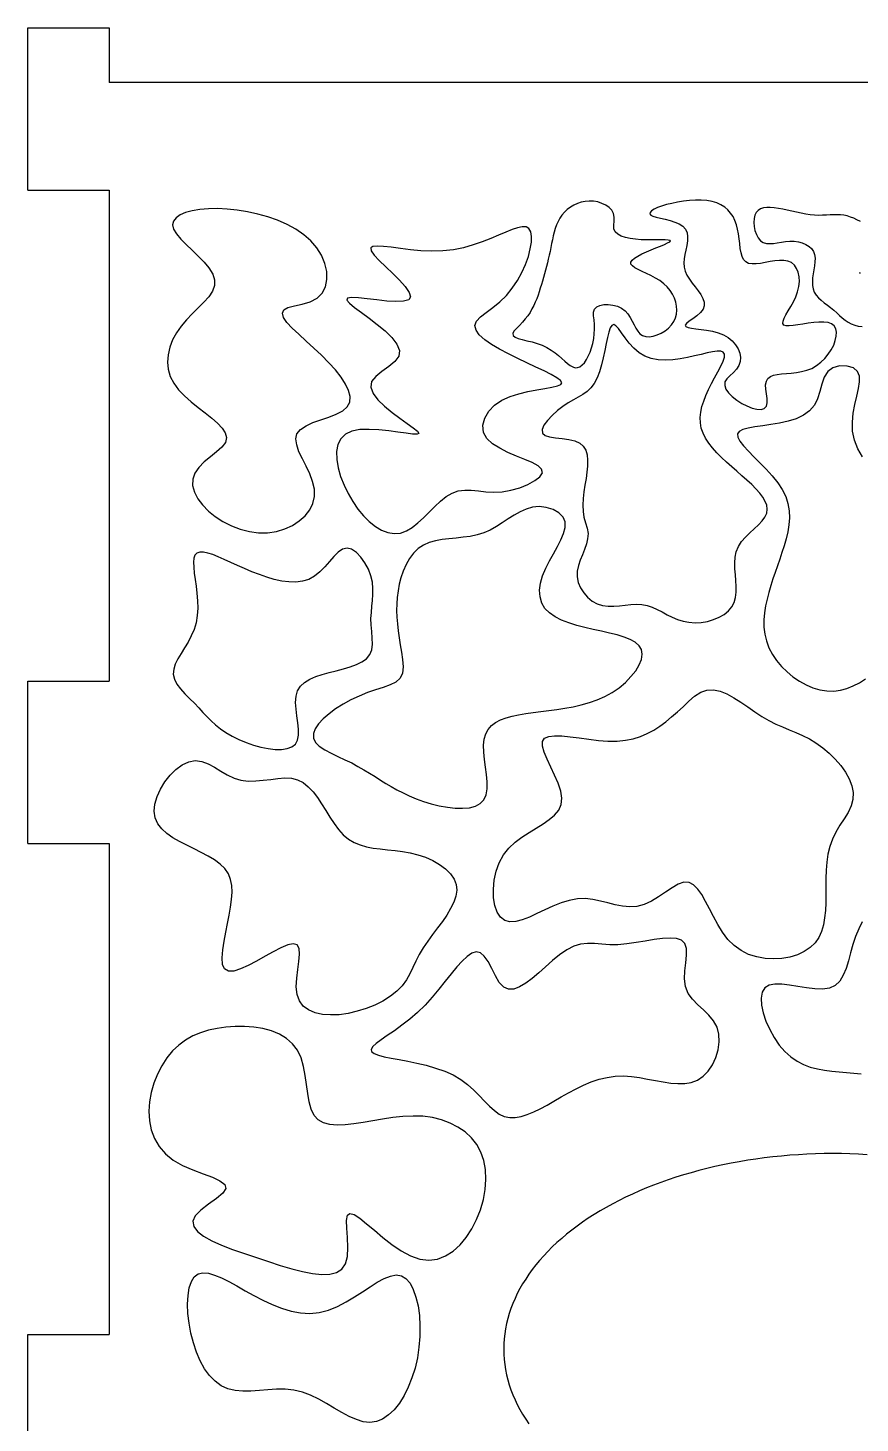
# Model space of a CAD drawing. Extents: x -60 to 60, y -100 to 98.
# Drawn here: x -59.5 to 2, y -5.5 to 97.7 of the extents above; entities that cross this region are included whole.
import ezdxf

# ---------------------------------------------------------------- set-up
doc = ezdxf.new("R2010")
doc.units = 0
doc.layers.get('0').update_dxf_attribs({"linetype": 'CONTINUOUS'})

msp = doc.modelspace()

# ---------------------------------------------------------------- linework, layer by layer
at = {"color": 7, "linetype": 'CONTINUOUS'}
for p, q in [((-59.5, 97.67), (-53.5, 97.67)), ((-59.5, 85.67), (-59.5, 97.67)), ((53.5, 93.63), (-53.5, 93.63)), ((-59.5, 85.67), (-53.5, 85.67)), ((-53.5, 85.67), (-53.5, 49.37)), ((-59.5, 49.37), (-53.5, 49.37)), ((-59.5, 37.37), (-59.5, 49.37)), ((-59.5, 37.37), (-53.5, 37.37)), ((-53.5, 37.37), (-53.5, 1.08)), ((-59.5, 1.08), (-53.5, 1.08)), ((-59.5, -10.92), (-59.5, 1.08))]:
    msp.add_line(p, q, dxfattribs=at)
for points in [[(-20.02, 83.83), (-20.18, 83.6), (-20.31, 83.36), (-20.42, 83.1), (-20.52, 82.84), (-20.6, 82.57), (-20.67, 82.29), (-20.73, 82), (-20.79, 81.72), (-20.84, 81.43), (-20.9, 81.14), (-20.96, 80.86), (-21.03, 80.58), (-21.09, 80.3), (-21.16, 80.03), (-21.24, 79.76), (-21.31, 79.49), (-21.39, 79.22), (-21.46, 78.95), (-21.54, 78.69), (-21.62, 78.42), (-21.7, 78.16), (-21.79, 77.9), (-21.88, 77.64), (-21.99, 77.39), (-22.11, 77.14), (-22.24, 76.89), (-22.38, 76.64), (-22.54, 76.39), (-22.73, 76.15), (-22.93, 75.91), (-23.15, 75.68), (-23.38, 75.45), (-23.57, 75.24), (-23.66, 75.07), (-23.62, 74.92), (-23.48, 74.81), (-23.25, 74.71), (-22.95, 74.63), (-22.61, 74.54), (-22.23, 74.45), (-21.85, 74.34), (-21.48, 74.21), (-21.13, 74.04), (-20.82, 73.85), (-20.53, 73.65), (-20.27, 73.44), (-20.03, 73.23), (-19.81, 73.03), (-19.6, 72.86), (-19.41, 72.71), (-19.22, 72.61), (-19.04, 72.55), (-18.87, 72.56), (-18.69, 72.62), (-18.53, 72.75), (-18.36, 72.92), (-18.21, 73.15), (-18.07, 73.41), (-17.94, 73.7), (-17.83, 74.02), (-17.74, 74.35), (-17.67, 74.7), (-17.63, 75.05), (-17.61, 75.4), (-17.62, 75.75), (-17.65, 76.08), (-17.68, 76.38), (-17.68, 76.65), (-17.61, 76.87), (-17.45, 77.04), (-17.21, 77.15), (-16.92, 77.22), (-16.6, 77.22), (-16.26, 77.18), (-15.92, 77.09), (-15.61, 76.95), (-15.35, 76.76), (-15.14, 76.53), (-14.97, 76.27), (-14.82, 76), (-14.69, 75.73), (-14.56, 75.48), (-14.42, 75.25), (-14.26, 75.06), (-14.06, 74.92), (-13.82, 74.85), (-13.56, 74.84), (-13.27, 74.88), (-12.97, 74.97), (-12.68, 75.11), (-12.4, 75.28), (-12.14, 75.48), (-11.92, 75.71), (-11.75, 75.96), (-11.63, 76.23), (-11.56, 76.51), (-11.53, 76.8), (-11.54, 77.1), (-11.6, 77.4), (-11.7, 77.69), (-11.84, 77.98), (-12.02, 78.26), (-12.24, 78.52), (-12.5, 78.76), (-12.79, 78.99), (-13.11, 79.18), (-13.44, 79.36), (-13.78, 79.52), (-14.1, 79.67), (-14.39, 79.81), (-14.63, 79.94), (-14.81, 80.07), (-14.92, 80.2), (-14.93, 80.34), (-14.84, 80.49), (-14.66, 80.64), (-14.41, 80.8), (-14.11, 80.96), (-13.77, 81.11), (-13.42, 81.26), (-13.07, 81.41), (-12.73, 81.54), (-12.44, 81.66), (-12.21, 81.77), (-12.05, 81.85), (-11.99, 81.92), (-12.03, 81.96), (-12.17, 81.98), (-12.39, 81.99), (-12.67, 81.99), (-13, 81.99), (-13.37, 81.99), (-13.77, 82), (-14.17, 82.01), (-14.58, 82.04), (-14.97, 82.09), (-15.32, 82.17), (-15.64, 82.28), (-15.89, 82.42), (-16.08, 82.6), (-16.18, 82.82), (-16.19, 83.09), (-16.17, 83.38), (-16.16, 83.68), (-16.2, 83.95), (-16.33, 84.19), (-16.53, 84.4), (-16.77, 84.57), (-17.06, 84.7), (-17.37, 84.8), (-17.69, 84.85), (-18, 84.86), (-18.3, 84.84), (-18.6, 84.78), (-18.88, 84.68), (-19.15, 84.56), (-19.4, 84.41), (-19.63, 84.24), (-19.84, 84.05)], [(-13.46, 83.83), (-13.3, 83.75), (-13.05, 83.68), (-12.74, 83.6), (-12.39, 83.53), (-12.03, 83.43), (-11.68, 83.32), (-11.35, 83.18), (-11.08, 83.01), (-10.88, 82.79), (-10.76, 82.53), (-10.73, 82.24), (-10.75, 81.92), (-10.8, 81.58), (-10.87, 81.25), (-10.93, 80.92), (-10.98, 80.6), (-11, 80.29), (-10.98, 79.99), (-10.91, 79.69), (-10.78, 79.39), (-10.6, 79.1), (-10.39, 78.81), (-10.16, 78.52), (-9.95, 78.23), (-9.75, 77.95), (-9.6, 77.67), (-9.51, 77.4), (-9.5, 77.13), (-9.59, 76.88), (-9.78, 76.63), (-10.05, 76.39), (-10.34, 76.17), (-10.61, 75.98), (-10.81, 75.81), (-10.9, 75.69), (-10.86, 75.59), (-10.7, 75.53), (-10.45, 75.48), (-10.12, 75.43), (-9.74, 75.38), (-9.33, 75.32), (-8.9, 75.24), (-8.48, 75.13), (-8.08, 74.98), (-7.73, 74.78), (-7.43, 74.53), (-7.18, 74.25), (-7, 73.95), (-6.88, 73.63), (-6.83, 73.31), (-6.85, 73), (-6.94, 72.7), (-7.12, 72.43), (-7.35, 72.19), (-7.6, 71.96), (-7.82, 71.73), (-7.97, 71.5), (-7.99, 71.24), (-7.9, 70.97), (-7.71, 70.69), (-7.43, 70.41), (-7.1, 70.15), (-6.73, 69.91), (-6.35, 69.72), (-5.97, 69.57), (-5.61, 69.48), (-5.3, 69.47), (-5.06, 69.53), (-4.91, 69.7), (-4.85, 69.95), (-4.86, 70.27), (-4.9, 70.62), (-4.94, 70.97), (-4.96, 71.29), (-4.91, 71.55), (-4.79, 71.75), (-4.61, 71.89), (-4.38, 71.99), (-4.1, 72.05), (-3.78, 72.09), (-3.43, 72.12), (-3.07, 72.15), (-2.69, 72.2), (-2.3, 72.26), (-1.92, 72.36), (-1.55, 72.5), (-1.2, 72.7), (-0.88, 72.95), (-0.59, 73.23), (-0.33, 73.55), (-0.11, 73.88), (0.07, 74.22), (0.19, 74.56), (0.26, 74.88), (0.28, 75.18), (0.22, 75.43), (0.1, 75.64), (-0.09, 75.79), (-0.35, 75.88), (-0.67, 75.92), (-1.03, 75.91), (-1.41, 75.88), (-1.81, 75.83), (-2.2, 75.76), (-2.58, 75.71), (-2.92, 75.66), (-3.22, 75.64), (-3.45, 75.65), (-3.61, 75.7), (-3.68, 75.81), (-3.67, 75.98), (-3.59, 76.2), (-3.46, 76.45), (-3.29, 76.75), (-3.1, 77.07), (-2.91, 77.42), (-2.74, 77.78), (-2.6, 78.16), (-2.51, 78.54), (-2.47, 78.91), (-2.48, 79.27), (-2.55, 79.6), (-2.67, 79.89), (-2.84, 80.14), (-3.05, 80.32), (-3.31, 80.43), (-3.61, 80.48), (-3.93, 80.48), (-4.28, 80.45), (-4.63, 80.39), (-4.99, 80.32), (-5.33, 80.26), (-5.66, 80.23), (-5.96, 80.22), (-6.22, 80.26), (-6.43, 80.37), (-6.59, 80.54), (-6.7, 80.77), (-6.78, 81.05), (-6.84, 81.37), (-6.88, 81.72), (-6.92, 82.07), (-6.97, 82.44), (-7.03, 82.79), (-7.11, 83.12), (-7.23, 83.43), (-7.37, 83.72), (-7.55, 83.98), (-7.75, 84.22), (-7.99, 84.42), (-8.27, 84.59), (-8.58, 84.73), (-8.92, 84.83), (-9.31, 84.9), (-9.72, 84.93), (-10.15, 84.93), (-10.6, 84.91), (-11.04, 84.86), (-11.48, 84.79), (-11.9, 84.7), (-12.29, 84.61), (-12.65, 84.5), (-12.96, 84.38), (-13.21, 84.26), (-13.4, 84.15), (-13.51, 84.03), (-13.53, 83.93)], [(-48.73, 82.79), (-48.52, 82.44), (-48.2, 82.06), (-47.81, 81.66), (-47.36, 81.24), (-46.91, 80.8), (-46.48, 80.36), (-46.12, 79.92), (-45.84, 79.47), (-45.7, 79.04), (-45.71, 78.62), (-45.86, 78.21), (-46.13, 77.8), (-46.49, 77.39), (-46.91, 76.97), (-47.35, 76.54), (-47.78, 76.09), (-48.18, 75.62), (-48.52, 75.12), (-48.8, 74.6), (-49.01, 74.06), (-49.13, 73.51), (-49.17, 72.97), (-49.12, 72.43), (-48.98, 71.9), (-48.72, 71.4), (-48.37, 70.92), (-47.93, 70.46), (-47.44, 70.02), (-46.92, 69.61), (-46.4, 69.21), (-45.91, 68.82), (-45.48, 68.45), (-45.14, 68.08), (-44.91, 67.73), (-44.82, 67.38), (-44.9, 67.03), (-45.16, 66.68), (-45.55, 66.33), (-46, 65.97), (-46.46, 65.59), (-46.87, 65.18), (-47.17, 64.76), (-47.31, 64.3), (-47.32, 63.83), (-47.19, 63.34), (-46.94, 62.86), (-46.6, 62.4), (-46.16, 61.95), (-45.65, 61.54), (-45.08, 61.17), (-44.46, 60.86), (-43.8, 60.61), (-43.13, 60.43), (-42.45, 60.35), (-41.78, 60.35), (-41.13, 60.45), (-40.51, 60.63), (-39.94, 60.89), (-39.44, 61.22), (-39.01, 61.6), (-38.67, 62.04), (-38.43, 62.52), (-38.31, 63.03), (-38.32, 63.57), (-38.46, 64.14), (-38.67, 64.7), (-38.94, 65.27), (-39.21, 65.82), (-39.46, 66.34), (-39.63, 66.84), (-39.7, 67.28), (-39.61, 67.67), (-39.35, 67.99), (-38.94, 68.26), (-38.43, 68.49), (-37.85, 68.7), (-37.26, 68.9), (-36.71, 69.12), (-36.23, 69.36), (-35.89, 69.65), (-35.71, 70.01), (-35.68, 70.41), (-35.79, 70.86), (-36.02, 71.34), (-36.35, 71.85), (-36.77, 72.38), (-37.26, 72.92), (-37.8, 73.47), (-38.37, 74), (-38.94, 74.52), (-39.48, 75.02), (-39.96, 75.48), (-40.35, 75.9), (-40.6, 76.27), (-40.69, 76.58), (-40.59, 76.82), (-40.28, 76.99), (-39.79, 77.12), (-39.22, 77.25), (-38.63, 77.42), (-38.12, 77.68), (-37.74, 78.05), (-37.51, 78.52), (-37.4, 79.07), (-37.41, 79.65), (-37.55, 80.26), (-37.79, 80.86), (-38.14, 81.42), (-38.58, 81.92), (-39.1, 82.38), (-39.69, 82.78), (-40.34, 83.14), (-41.04, 83.45), (-41.77, 83.7), (-42.51, 83.91), (-43.27, 84.08), (-44.03, 84.2), (-44.77, 84.28), (-45.49, 84.31), (-46.16, 84.3), (-46.79, 84.25), (-47.35, 84.15), (-47.84, 84.02), (-48.24, 83.85), (-48.54, 83.64), (-48.73, 83.39), (-48.8, 83.11)], [(-34.13, 81.19), (-33.91, 80.87), (-33.53, 80.47), (-33.05, 80), (-32.53, 79.51), (-32.03, 79.01), (-31.61, 78.54), (-31.31, 78.12), (-31.21, 77.79), (-31.35, 77.57), (-31.73, 77.46), (-32.29, 77.44), (-32.97, 77.48), (-33.7, 77.56), (-34.42, 77.64), (-35.06, 77.71), (-35.57, 77.73), (-35.87, 77.68), (-35.92, 77.54), (-35.73, 77.31), (-35.36, 77), (-34.85, 76.63), (-34.27, 76.2), (-33.67, 75.75), (-33.09, 75.27), (-32.59, 74.78), (-32.22, 74.3), (-32.03, 73.83), (-32.08, 73.4), (-32.38, 73.01), (-32.83, 72.64), (-33.33, 72.28), (-33.78, 71.91), (-34.09, 71.52), (-34.15, 71.1), (-33.98, 70.64), (-33.63, 70.17), (-33.14, 69.7), (-32.58, 69.24), (-32, 68.81), (-31.46, 68.43), (-31.01, 68.11), (-30.71, 67.86), (-30.6, 67.69), (-30.73, 67.63), (-31.06, 67.64), (-31.54, 67.7), (-32.15, 67.79), (-32.83, 67.88), (-33.55, 67.96), (-34.27, 67.99), (-34.95, 67.97), (-35.55, 67.86), (-36.03, 67.64), (-36.37, 67.3), (-36.58, 66.86), (-36.68, 66.35), (-36.66, 65.77), (-36.56, 65.15), (-36.38, 64.51), (-36.13, 63.87), (-35.83, 63.24), (-35.48, 62.65), (-35.1, 62.1), (-34.69, 61.61), (-34.26, 61.18), (-33.81, 60.82), (-33.35, 60.54), (-32.88, 60.36), (-32.42, 60.29), (-31.96, 60.32), (-31.52, 60.48), (-31.09, 60.74), (-30.67, 61.07), (-30.25, 61.46), (-29.84, 61.88), (-29.42, 62.29), (-29, 62.68), (-28.57, 63.02), (-28.13, 63.28), (-27.68, 63.44), (-27.21, 63.5), (-26.72, 63.49), (-26.2, 63.44), (-25.65, 63.38), (-25.07, 63.35), (-24.45, 63.38), (-23.79, 63.49), (-23.14, 63.67), (-22.53, 63.92), (-22.02, 64.2), (-21.65, 64.49), (-21.47, 64.78), (-21.53, 65.05), (-21.79, 65.3), (-22.22, 65.53), (-22.77, 65.77), (-23.38, 66.02), (-24.01, 66.29), (-24.62, 66.59), (-25.15, 66.93), (-25.57, 67.32), (-25.81, 67.77), (-25.86, 68.29), (-25.72, 68.82), (-25.43, 69.33), (-25, 69.78), (-24.46, 70.14), (-23.85, 70.42), (-23.2, 70.63), (-22.53, 70.79), (-21.88, 70.92), (-21.28, 71.02), (-20.77, 71.11), (-20.36, 71.2), (-20.1, 71.3), (-20.02, 71.44), (-20.13, 71.61), (-20.4, 71.81), (-20.81, 72.05), (-21.34, 72.31), (-21.95, 72.6), (-22.61, 72.91), (-23.29, 73.24), (-23.98, 73.57), (-24.63, 73.92), (-25.23, 74.27), (-25.73, 74.62), (-26.13, 74.97), (-26.37, 75.32), (-26.45, 75.66), (-26.33, 75.98), (-26.04, 76.3), (-25.62, 76.64), (-25.13, 77), (-24.62, 77.41), (-24.13, 77.89), (-23.69, 78.42), (-23.31, 78.99), (-22.98, 79.59), (-22.71, 80.19), (-22.5, 80.77), (-22.36, 81.33), (-22.28, 81.83), (-22.27, 82.26), (-22.33, 82.6), (-22.46, 82.84), (-22.67, 82.96), (-22.95, 82.97), (-23.3, 82.9), (-23.71, 82.77), (-24.18, 82.58), (-24.71, 82.35), (-25.28, 82.11), (-25.91, 81.86), (-26.58, 81.63), (-27.29, 81.42), (-28.04, 81.27), (-28.82, 81.18), (-29.63, 81.16), (-30.44, 81.2), (-31.22, 81.27), (-31.96, 81.36), (-32.64, 81.45), (-33.22, 81.52), (-33.68, 81.54), (-34, 81.51), (-34.16, 81.4)], [(-21.46, 67.72), (-21.27, 67.54), (-20.93, 67.43), (-20.49, 67.36), (-20, 67.31), (-19.51, 67.24), (-19.06, 67.14), (-18.7, 66.97), (-18.44, 66.74), (-18.26, 66.45), (-18.16, 66.1), (-18.12, 65.71), (-18.13, 65.28), (-18.17, 64.83), (-18.24, 64.35), (-18.32, 63.86), (-18.39, 63.37), (-18.45, 62.87), (-18.47, 62.39), (-18.46, 61.93), (-18.39, 61.49), (-18.27, 61.08), (-18.16, 60.69), (-18.09, 60.3), (-18.12, 59.91), (-18.21, 59.52), (-18.35, 59.12), (-18.51, 58.72), (-18.67, 58.32), (-18.8, 57.92), (-18.89, 57.51), (-18.89, 57.1), (-18.81, 56.68), (-18.65, 56.28), (-18.41, 55.91), (-18.12, 55.58), (-17.78, 55.3), (-17.41, 55.09), (-17.01, 54.97), (-16.61, 54.91), (-16.19, 54.91), (-15.77, 54.95), (-15.35, 55), (-14.93, 55.05), (-14.51, 55.07), (-14.11, 55.05), (-13.73, 54.97), (-13.35, 54.84), (-12.99, 54.68), (-12.62, 54.49), (-12.25, 54.29), (-11.87, 54.11), (-11.48, 53.94), (-11.07, 53.81), (-10.63, 53.73), (-10.18, 53.7), (-9.72, 53.72), (-9.26, 53.8), (-8.82, 53.93), (-8.4, 54.1), (-8.03, 54.31), (-7.71, 54.57), (-7.46, 54.87), (-7.28, 55.2), (-7.18, 55.57), (-7.14, 55.96), (-7.14, 56.38), (-7.17, 56.81), (-7.2, 57.24), (-7.24, 57.68), (-7.25, 58.12), (-7.22, 58.54), (-7.13, 58.95), (-6.97, 59.33), (-6.74, 59.69), (-6.45, 60.02), (-6.13, 60.34), (-5.8, 60.64), (-5.49, 60.93), (-5.22, 61.22), (-5.01, 61.5), (-4.88, 61.79), (-4.84, 62.08), (-4.88, 62.38), (-4.99, 62.67), (-5.17, 62.98), (-5.4, 63.28), (-5.68, 63.6), (-5.99, 63.91), (-6.34, 64.23), (-6.71, 64.56), (-7.09, 64.89), (-7.47, 65.22), (-7.85, 65.56), (-8.22, 65.91), (-8.57, 66.26), (-8.89, 66.62), (-9.17, 66.98), (-9.41, 67.34), (-9.59, 67.72), (-9.72, 68.09), (-9.78, 68.48), (-9.79, 68.87), (-9.75, 69.27), (-9.67, 69.67), (-9.54, 70.08), (-9.38, 70.5), (-9.19, 70.93), (-8.97, 71.37), (-8.74, 71.81), (-8.5, 72.25), (-8.28, 72.66), (-8.11, 73.03), (-8.01, 73.33), (-8, 73.56), (-8.09, 73.7), (-8.28, 73.76), (-8.54, 73.77), (-8.88, 73.72), (-9.28, 73.64), (-9.73, 73.53), (-10.22, 73.42), (-10.74, 73.3), (-11.28, 73.21), (-11.83, 73.14), (-12.38, 73.11), (-12.91, 73.13), (-13.42, 73.22), (-13.89, 73.39), (-14.32, 73.65), (-14.71, 73.99), (-15.05, 74.37), (-15.35, 74.76), (-15.61, 75.13), (-15.83, 75.44), (-16.03, 75.65), (-16.19, 75.74), (-16.33, 75.68), (-16.45, 75.49), (-16.56, 75.18), (-16.66, 74.79), (-16.76, 74.33), (-16.86, 73.82), (-16.97, 73.29), (-17.1, 72.76), (-17.25, 72.25), (-17.42, 71.79), (-17.63, 71.38), (-17.88, 71.05), (-18.16, 70.79), (-18.47, 70.57), (-18.81, 70.37), (-19.17, 70.17), (-19.55, 69.95), (-19.95, 69.69), (-20.36, 69.38), (-20.75, 69.02), (-21.1, 68.65), (-21.35, 68.29), (-21.48, 67.97)], [(-25.79, 60.34), (-26.29, 60.19), (-26.8, 60.08), (-27.32, 60.01), (-27.85, 59.96), (-28.37, 59.91), (-28.88, 59.85), (-29.37, 59.76), (-29.83, 59.63), (-30.26, 59.44), (-30.65, 59.18), (-30.99, 58.84), (-31.29, 58.44), (-31.54, 57.99), (-31.75, 57.51), (-31.92, 57.02), (-32.05, 56.54), (-32.14, 56.06), (-32.2, 55.57), (-32.23, 55.09), (-32.24, 54.6), (-32.22, 54.11), (-32.18, 53.62), (-32.12, 53.11), (-32.05, 52.59), (-31.97, 52.06), (-31.89, 51.52), (-31.81, 50.97), (-31.77, 50.44), (-31.81, 49.97), (-31.99, 49.59), (-32.3, 49.31), (-32.72, 49.1), (-33.23, 48.92), (-33.8, 48.74), (-34.4, 48.53), (-35.01, 48.28), (-35.62, 48), (-36.2, 47.68), (-36.75, 47.33), (-37.24, 46.97), (-37.67, 46.6), (-38.01, 46.23), (-38.26, 45.86), (-38.39, 45.5), (-38.39, 45.16), (-38.25, 44.85), (-37.96, 44.56), (-37.56, 44.3), (-37.09, 44.05), (-36.58, 43.81), (-36.06, 43.57), (-35.56, 43.33), (-35.1, 43.08), (-34.66, 42.83), (-34.24, 42.58), (-33.84, 42.32), (-33.44, 42.07), (-33.04, 41.82), (-32.64, 41.58), (-32.22, 41.34), (-31.77, 41.11), (-31.31, 40.89), (-30.8, 40.68), (-30.26, 40.49), (-29.68, 40.32), (-29.09, 40.17), (-28.49, 40.06), (-27.91, 39.99), (-27.36, 39.98), (-26.86, 40.02), (-26.42, 40.14), (-26.06, 40.33), (-25.79, 40.61), (-25.63, 40.98), (-25.56, 41.43), (-25.56, 41.93), (-25.6, 42.47), (-25.67, 43.03), (-25.75, 43.59), (-25.8, 44.13), (-25.82, 44.64), (-25.77, 45.09), (-25.65, 45.48), (-25.47, 45.81), (-25.22, 46.09), (-24.92, 46.32), (-24.56, 46.51), (-24.15, 46.67), (-23.7, 46.8), (-23.22, 46.9), (-22.7, 46.99), (-22.15, 47.06), (-21.58, 47.14), (-21, 47.21), (-20.4, 47.29), (-19.8, 47.38), (-19.19, 47.49), (-18.59, 47.63), (-17.99, 47.8), (-17.41, 48), (-16.85, 48.25), (-16.31, 48.54), (-15.8, 48.89), (-15.33, 49.28), (-14.92, 49.71), (-14.57, 50.14), (-14.31, 50.58), (-14.14, 50.99), (-14.08, 51.38), (-14.14, 51.72), (-14.32, 52), (-14.6, 52.25), (-14.98, 52.45), (-15.43, 52.63), (-15.95, 52.79), (-16.51, 52.93), (-17.1, 53.07), (-17.71, 53.2), (-18.33, 53.34), (-18.93, 53.5), (-19.51, 53.68), (-20.05, 53.89), (-20.53, 54.13), (-20.95, 54.42), (-21.28, 54.75), (-21.51, 55.15), (-21.64, 55.6), (-21.67, 56.1), (-21.6, 56.63), (-21.45, 57.17), (-21.22, 57.72), (-20.95, 58.27), (-20.65, 58.8), (-20.36, 59.32), (-20.1, 59.83), (-19.9, 60.3), (-19.79, 60.74), (-19.79, 61.15), (-19.93, 61.5), (-20.24, 61.81), (-20.68, 62.06), (-21.19, 62.22), (-21.71, 62.28), (-22.2, 62.23), (-22.67, 62.1), (-23.12, 61.9), (-23.56, 61.65), (-23.99, 61.38), (-24.43, 61.09), (-24.87, 60.81), (-25.32, 60.55)], [(-38.31, 57.13), (-38.74, 56.9), (-39.2, 56.76), (-39.69, 56.7), (-40.21, 56.71), (-40.74, 56.78), (-41.29, 56.89), (-41.84, 57.06), (-42.39, 57.25), (-42.94, 57.47), (-43.48, 57.7), (-44, 57.93), (-44.51, 58.16), (-44.98, 58.38), (-45.43, 58.57), (-45.84, 58.73), (-46.21, 58.84), (-46.53, 58.91), (-46.79, 58.91), (-47, 58.85), (-47.15, 58.7), (-47.23, 58.47), (-47.26, 58.17), (-47.24, 57.8), (-47.2, 57.37), (-47.14, 56.9), (-47.07, 56.4), (-47.01, 55.87), (-46.97, 55.32), (-46.95, 54.77), (-46.98, 54.23), (-47.06, 53.7), (-47.21, 53.19), (-47.42, 52.72), (-47.66, 52.27), (-47.93, 51.84), (-48.18, 51.42), (-48.42, 51.03), (-48.61, 50.64), (-48.72, 50.27), (-48.75, 49.9), (-48.67, 49.53), (-48.48, 49.16), (-48.21, 48.8), (-47.89, 48.44), (-47.54, 48.08), (-47.19, 47.74), (-46.87, 47.4), (-46.56, 47.07), (-46.26, 46.75), (-45.96, 46.44), (-45.63, 46.14), (-45.27, 45.85), (-44.87, 45.58), (-44.41, 45.31), (-43.91, 45.06), (-43.37, 44.84), (-42.83, 44.65), (-42.28, 44.5), (-41.74, 44.39), (-41.23, 44.33), (-40.75, 44.33), (-40.34, 44.39), (-39.99, 44.53), (-39.72, 44.73), (-39.56, 45.02), (-39.49, 45.39), (-39.49, 45.83), (-39.54, 46.3), (-39.61, 46.81), (-39.68, 47.31), (-39.71, 47.81), (-39.68, 48.26), (-39.57, 48.67), (-39.36, 49.01), (-39.05, 49.29), (-38.67, 49.52), (-38.22, 49.71), (-37.74, 49.87), (-37.22, 50.02), (-36.7, 50.15), (-36.18, 50.29), (-35.68, 50.43), (-35.22, 50.6), (-34.81, 50.8), (-34.48, 51.04), (-34.23, 51.34), (-34.08, 51.69), (-34.02, 52.11), (-34.04, 52.56), (-34.08, 53.04), (-34.12, 53.53), (-34.14, 54), (-34.11, 54.46), (-34.07, 54.91), (-34.02, 55.35), (-33.99, 55.79), (-33.99, 56.23), (-34.03, 56.69), (-34.14, 57.16), (-34.33, 57.65), (-34.59, 58.13), (-34.89, 58.55), (-35.22, 58.9), (-35.57, 59.13), (-35.91, 59.22), (-36.24, 59.14), (-36.56, 58.92), (-36.88, 58.6), (-37.21, 58.23), (-37.55, 57.83), (-37.91, 57.45)], [(-24.35, 36.53), (-23.95, 37.03), (-23.49, 37.47), (-22.98, 37.85), (-22.45, 38.2), (-21.92, 38.52), (-21.42, 38.83), (-20.96, 39.14), (-20.57, 39.47), (-20.26, 39.83), (-20.08, 40.25), (-20.02, 40.72), (-20.11, 41.25), (-20.3, 41.83), (-20.56, 42.43), (-20.84, 43.03), (-21.11, 43.6), (-21.34, 44.12), (-21.47, 44.57), (-21.47, 44.92), (-21.31, 45.16), (-21, 45.29), (-20.57, 45.34), (-20.03, 45.33), (-19.42, 45.27), (-18.74, 45.18), (-18.04, 45.08), (-17.32, 45), (-16.62, 44.95), (-15.95, 44.95), (-15.33, 45.01), (-14.75, 45.12), (-14.21, 45.29), (-13.71, 45.51), (-13.23, 45.76), (-12.78, 46.05), (-12.34, 46.38), (-11.91, 46.73), (-11.49, 47.1), (-11.07, 47.49), (-10.64, 47.89), (-10.21, 48.26), (-9.76, 48.56), (-9.3, 48.72), (-8.82, 48.73), (-8.32, 48.63), (-7.82, 48.43), (-7.31, 48.15), (-6.79, 47.82), (-6.27, 47.47), (-5.75, 47.11), (-5.24, 46.76), (-4.73, 46.46), (-4.22, 46.21), (-3.72, 45.99), (-3.22, 45.78), (-2.73, 45.58), (-2.23, 45.36), (-1.73, 45.11), (-1.24, 44.81), (-0.74, 44.45), (-0.26, 44.06), (0.18, 43.62), (0.59, 43.15), (0.94, 42.66), (1.22, 42.16), (1.41, 41.65), (1.5, 41.14), (1.49, 40.64), (1.36, 40.15), (1.13, 39.68), (0.84, 39.2), (0.53, 38.72), (0.23, 38.22), (-0.03, 37.7), (-0.22, 37.15), (-0.36, 36.58), (-0.44, 36), (-0.49, 35.4), (-0.51, 34.79), (-0.51, 34.19), (-0.51, 33.59), (-0.52, 33), (-0.54, 32.43), (-0.6, 31.88), (-0.69, 31.36), (-0.83, 30.88), (-1.03, 30.43), (-1.31, 30.03), (-1.67, 29.68), (-2.11, 29.39), (-2.61, 29.15), (-3.17, 28.98), (-3.76, 28.87), (-4.38, 28.84), (-5, 28.87), (-5.62, 28.99), (-6.22, 29.18), (-6.78, 29.46), (-7.3, 29.83), (-7.75, 30.29), (-8.15, 30.81), (-8.5, 31.38), (-8.82, 31.97), (-9.12, 32.55), (-9.41, 33.1), (-9.69, 33.6), (-9.98, 34.01), (-10.29, 34.32), (-10.62, 34.49), (-11, 34.51), (-11.43, 34.36), (-11.88, 34.11), (-12.37, 33.79), (-12.89, 33.44), (-13.41, 33.12), (-13.94, 32.87), (-14.48, 32.73), (-15.01, 32.69), (-15.54, 32.74), (-16.08, 32.85), (-16.62, 32.98), (-17.17, 33.12), (-17.73, 33.23), (-18.3, 33.3), (-18.88, 33.28), (-19.48, 33.17), (-20.09, 32.98), (-20.69, 32.74), (-21.29, 32.47), (-21.87, 32.2), (-22.43, 31.94), (-22.95, 31.74), (-23.44, 31.61), (-23.87, 31.58), (-24.25, 31.68), (-24.56, 31.92), (-24.8, 32.3), (-24.97, 32.79), (-25.07, 33.37), (-25.09, 34), (-25.03, 34.66), (-24.89, 35.32), (-24.66, 35.95)], [(-47.13, 43.5), (-46.65, 43.44), (-46.18, 43.27), (-45.71, 43.02), (-45.24, 42.73), (-44.76, 42.45), (-44.26, 42.21), (-43.75, 42.05), (-43.21, 41.99), (-42.66, 42), (-42.11, 42.05), (-41.55, 42.12), (-41.02, 42.19), (-40.5, 42.22), (-40.01, 42.2), (-39.56, 42.09), (-39.14, 41.88), (-38.77, 41.57), (-38.42, 41.2), (-38.1, 40.77), (-37.79, 40.3), (-37.48, 39.82), (-37.18, 39.33), (-36.87, 38.85), (-36.54, 38.41), (-36.19, 38.02), (-35.81, 37.7), (-35.39, 37.45), (-34.94, 37.27), (-34.47, 37.14), (-33.97, 37.04), (-33.45, 36.98), (-32.91, 36.92), (-32.36, 36.86), (-31.8, 36.79), (-31.24, 36.69), (-30.68, 36.55), (-30.11, 36.36), (-29.57, 36.11), (-29.07, 35.83), (-28.62, 35.5), (-28.26, 35.14), (-27.98, 34.75), (-27.83, 34.34), (-27.79, 33.92), (-27.86, 33.48), (-28.02, 33.03), (-28.25, 32.57), (-28.53, 32.09), (-28.86, 31.61), (-29.22, 31.13), (-29.58, 30.64), (-29.94, 30.15), (-30.27, 29.66), (-30.57, 29.17), (-30.82, 28.68), (-31.04, 28.2), (-31.26, 27.74), (-31.51, 27.29), (-31.82, 26.86), (-32.22, 26.45), (-32.7, 26.08), (-33.25, 25.73), (-33.86, 25.43), (-34.5, 25.17), (-35.16, 24.97), (-35.83, 24.81), (-36.49, 24.72), (-37.13, 24.7), (-37.73, 24.74), (-38.27, 24.86), (-38.75, 25.07), (-39.14, 25.36), (-39.43, 25.74), (-39.6, 26.22), (-39.66, 26.79), (-39.63, 27.41), (-39.55, 28.05), (-39.47, 28.66), (-39.43, 29.2), (-39.45, 29.62), (-39.59, 29.88), (-39.88, 29.96), (-40.28, 29.88), (-40.79, 29.67), (-41.36, 29.38), (-41.97, 29.04), (-42.6, 28.69), (-43.21, 28.37), (-43.78, 28.11), (-44.28, 27.95), (-44.68, 27.94), (-44.96, 28.1), (-45.11, 28.44), (-45.15, 28.93), (-45.1, 29.51), (-45, 30.16), (-44.88, 30.83), (-44.74, 31.47), (-44.62, 32.09), (-44.52, 32.68), (-44.44, 33.24), (-44.41, 33.77), (-44.43, 34.26), (-44.52, 34.72), (-44.68, 35.14), (-44.94, 35.52), (-45.28, 35.86), (-45.7, 36.17), (-46.17, 36.45), (-46.69, 36.72), (-47.22, 36.98), (-47.76, 37.25), (-48.29, 37.52), (-48.79, 37.8), (-49.23, 38.12), (-49.61, 38.46), (-49.9, 38.84), (-50.09, 39.27), (-50.16, 39.76), (-50.11, 40.29), (-49.95, 40.84), (-49.7, 41.4), (-49.38, 41.94), (-48.99, 42.43), (-48.56, 42.85), (-48.09, 43.18), (-47.61, 43.41)], [(-9.59, 20.17), (-9.22, 20.55), (-8.9, 21.02), (-8.65, 21.56), (-8.47, 22.13), (-8.39, 22.71), (-8.41, 23.28), (-8.55, 23.81), (-8.81, 24.27), (-9.16, 24.69), (-9.56, 25.08), (-9.98, 25.46), (-10.36, 25.86), (-10.68, 26.3), (-10.88, 26.8), (-10.95, 27.36), (-10.93, 27.96), (-10.87, 28.56), (-10.81, 29.12), (-10.81, 29.61), (-10.93, 29.98), (-11.18, 30.22), (-11.56, 30.35), (-12.03, 30.38), (-12.59, 30.35), (-13.21, 30.27), (-13.86, 30.16), (-14.54, 30.05), (-15.22, 29.95), (-15.88, 29.89), (-16.49, 29.88), (-17.07, 29.93), (-17.61, 29.98), (-18.13, 29.99), (-18.64, 29.94), (-19.15, 29.78), (-19.67, 29.51), (-20.2, 29.14), (-20.72, 28.72), (-21.23, 28.27), (-21.74, 27.82), (-22.23, 27.4), (-22.7, 27.04), (-23.15, 26.77), (-23.57, 26.61), (-23.97, 26.6), (-24.32, 26.76), (-24.65, 27.11), (-24.94, 27.6), (-25.21, 28.14), (-25.48, 28.65), (-25.76, 29.06), (-26.05, 29.3), (-26.36, 29.36), (-26.68, 29.26), (-27.03, 29.03), (-27.4, 28.69), (-27.79, 28.25), (-28.21, 27.75), (-28.65, 27.19), (-29.12, 26.6), (-29.61, 26.01), (-30.14, 25.43), (-30.69, 24.88), (-31.27, 24.39), (-31.85, 23.94), (-32.41, 23.54), (-32.93, 23.18), (-33.39, 22.87), (-33.76, 22.59), (-34.01, 22.36), (-34.13, 22.16), (-34.09, 21.99), (-33.91, 21.85), (-33.59, 21.72), (-33.17, 21.61), (-32.65, 21.51), (-32.06, 21.4), (-31.42, 21.28), (-30.74, 21.14), (-30.05, 20.98), (-29.36, 20.78), (-28.69, 20.55), (-28.07, 20.27), (-27.5, 19.93), (-27, 19.55), (-26.54, 19.15), (-26.13, 18.74), (-25.74, 18.34), (-25.37, 17.96), (-25.01, 17.64), (-24.65, 17.38), (-24.28, 17.2), (-23.88, 17.12), (-23.47, 17.12), (-23.03, 17.2), (-22.58, 17.34), (-22.11, 17.53), (-21.62, 17.77), (-21.12, 18.04), (-20.61, 18.33), (-20.08, 18.64), (-19.54, 18.94), (-18.98, 19.23), (-18.42, 19.51), (-17.85, 19.75), (-17.27, 19.95), (-16.68, 20.09), (-16.08, 20.17), (-15.48, 20.19), (-14.88, 20.15), (-14.28, 20.07), (-13.69, 19.96), (-13.1, 19.85), (-12.53, 19.75), (-11.98, 19.67), (-11.45, 19.63), (-10.94, 19.64), (-10.46, 19.72), (-10.01, 19.89)], [(-25.79, 13.95), (-26.01, 14.57), (-26.32, 15.12), (-26.71, 15.62), (-27.18, 16.05), (-27.71, 16.41), (-28.29, 16.71), (-28.92, 16.95), (-29.6, 17.11), (-30.3, 17.21), (-31.03, 17.23), (-31.78, 17.2), (-32.53, 17.12), (-33.28, 17), (-34.01, 16.88), (-34.72, 16.76), (-35.41, 16.65), (-36.05, 16.58), (-36.64, 16.56), (-37.18, 16.6), (-37.64, 16.72), (-38.03, 16.94), (-38.34, 17.28), (-38.56, 17.73), (-38.71, 18.27), (-38.81, 18.89), (-38.91, 19.55), (-39, 20.23), (-39.13, 20.89), (-39.31, 21.52), (-39.57, 22.09), (-39.93, 22.57), (-40.38, 22.97), (-40.91, 23.28), (-41.5, 23.52), (-42.13, 23.69), (-42.8, 23.8), (-43.49, 23.85), (-44.18, 23.85), (-44.86, 23.8), (-45.51, 23.71), (-46.14, 23.58), (-46.74, 23.39), (-47.31, 23.15), (-47.84, 22.85), (-48.34, 22.48), (-48.81, 22.04), (-49.23, 21.53), (-49.61, 20.95), (-49.93, 20.33), (-50.19, 19.67), (-50.39, 18.98), (-50.52, 18.28), (-50.56, 17.58), (-50.52, 16.88), (-50.38, 16.21), (-50.14, 15.57), (-49.8, 14.97), (-49.34, 14.44), (-48.76, 13.97), (-48.06, 13.58), (-47.3, 13.25), (-46.55, 12.96), (-45.86, 12.7), (-45.3, 12.44), (-44.95, 12.17), (-44.86, 11.87), (-45.1, 11.52), (-45.57, 11.13), (-46.15, 10.71), (-46.71, 10.28), (-47.13, 9.85), (-47.31, 9.45), (-47.24, 9.06), (-46.97, 8.7), (-46.51, 8.35), (-45.91, 8.01), (-45.18, 7.68), (-44.37, 7.37), (-43.5, 7.06), (-42.61, 6.76), (-41.71, 6.47), (-40.84, 6.19), (-39.99, 5.94), (-39.2, 5.73), (-38.45, 5.59), (-37.78, 5.52), (-37.19, 5.54), (-36.69, 5.67), (-36.29, 5.92), (-36.02, 6.3), (-35.87, 6.84), (-35.84, 7.51), (-35.88, 8.24), (-35.93, 8.93), (-35.95, 9.51), (-35.88, 9.9), (-35.69, 10.03), (-35.37, 9.94), (-34.96, 9.67), (-34.46, 9.27), (-33.88, 8.79), (-33.26, 8.26), (-32.59, 7.74), (-31.9, 7.27), (-31.21, 6.89), (-30.52, 6.64), (-29.86, 6.57), (-29.23, 6.66), (-28.63, 6.89), (-28.07, 7.24), (-27.55, 7.7), (-27.09, 8.26), (-26.67, 8.88), (-26.33, 9.57), (-26.04, 10.3), (-25.83, 11.05), (-25.69, 11.8), (-25.64, 12.55), (-25.67, 13.27)], [(-31.89, 5.42), (-31.55, 5.22), (-31.25, 4.87), (-31.01, 4.41), (-30.81, 3.84), (-30.66, 3.19), (-30.56, 2.48), (-30.52, 1.72), (-30.52, 0.93), (-30.59, 0.14), (-30.71, -0.64), (-30.88, -1.4), (-31.11, -2.13), (-31.38, -2.81), (-31.69, -3.44), (-32.04, -4), (-32.42, -4.48), (-32.84, -4.87), (-33.28, -5.17), (-33.74, -5.36), (-34.22, -5.42), (-34.71, -5.37), (-35.22, -5.21), (-35.75, -4.97), (-36.29, -4.68), (-36.85, -4.36), (-37.42, -4.02), (-38, -3.7), (-38.6, -3.41), (-39.21, -3.18), (-39.84, -3.03), (-40.47, -2.97), (-41.12, -2.96), (-41.76, -3), (-42.39, -3.05), (-43.01, -3.1), (-43.6, -3.11), (-44.17, -3.06), (-44.71, -2.94), (-45.21, -2.71), (-45.66, -2.38), (-46.08, -1.95), (-46.44, -1.45), (-46.77, -0.87), (-47.04, -0.23), (-47.27, 0.46), (-47.46, 1.19), (-47.59, 1.92), (-47.67, 2.64), (-47.69, 3.33), (-47.66, 3.97), (-47.57, 4.54), (-47.41, 5), (-47.2, 5.35), (-46.91, 5.56), (-46.56, 5.64), (-46.16, 5.61), (-45.7, 5.47), (-45.19, 5.26), (-44.64, 4.99), (-44.06, 4.67), (-43.44, 4.32), (-42.79, 3.97), (-42.13, 3.62), (-41.44, 3.3), (-40.75, 3.03), (-40.05, 2.81), (-39.34, 2.68), (-38.65, 2.64), (-37.96, 2.71), (-37.28, 2.89), (-36.62, 3.16), (-35.98, 3.49), (-35.36, 3.86), (-34.77, 4.24), (-34.21, 4.61), (-33.67, 4.94), (-33.17, 5.21), (-32.7, 5.4), (-32.27, 5.48)]]:
    msp.add_lwpolyline(points, close=True, dxfattribs=at)
for points in [[(2.04, 83.35), (1.79, 83.48), (1.55, 83.6), (1.31, 83.69), (1.07, 83.77), (0.83, 83.82), (0.58, 83.85), (0.33, 83.86), (0.07, 83.86), (-0.2, 83.84), (-0.47, 83.83), (-0.75, 83.82), (-1.05, 83.81), (-1.35, 83.82), (-1.67, 83.86), (-2, 83.91), (-2.34, 83.97), (-2.68, 84.04), (-3.03, 84.12), (-3.37, 84.19), (-3.7, 84.26), (-4.02, 84.32), (-4.33, 84.37), (-4.62, 84.39), (-4.88, 84.39), (-5.13, 84.36), (-5.34, 84.29), (-5.52, 84.18), (-5.66, 84.03), (-5.76, 83.83), (-5.82, 83.58), (-5.83, 83.29), (-5.81, 82.99), (-5.75, 82.68), (-5.64, 82.39), (-5.51, 82.14), (-5.34, 81.94), (-5.14, 81.81), (-4.91, 81.74), (-4.66, 81.72), (-4.39, 81.74), (-4.1, 81.79), (-3.8, 81.84), (-3.49, 81.88), (-3.17, 81.9), (-2.85, 81.9), (-2.54, 81.85), (-2.25, 81.78), (-1.98, 81.66), (-1.75, 81.52), (-1.56, 81.35), (-1.42, 81.14), (-1.34, 80.91), (-1.31, 80.65), (-1.32, 80.38), (-1.35, 80.09), (-1.4, 79.79), (-1.45, 79.49), (-1.49, 79.2), (-1.51, 78.91), (-1.51, 78.63), (-1.46, 78.37), (-1.37, 78.14), (-1.23, 77.92), (-1.05, 77.72), (-0.85, 77.53), (-0.63, 77.35), (-0.39, 77.17), (-0.16, 76.99), (0.07, 76.8), (0.29, 76.61), (0.5, 76.42), (0.7, 76.24), (0.92, 76.07), (1.14, 75.92), (1.37, 75.79), (1.62, 75.69), (1.89, 75.62), (2.17, 75.6)], [(2.04, 79.51), (1.99, 79.54), (2.02, 79.6)], [(2.2, 65.96), (1.86, 66.55), (1.6, 67.19), (1.47, 67.86), (1.45, 68.53), (1.52, 69.19), (1.64, 69.83), (1.78, 70.44), (1.91, 71), (1.98, 71.5), (1.97, 71.93), (1.83, 72.28), (1.54, 72.53), (1.07, 72.67), (0.51, 72.68), (0, 72.55), (-0.37, 72.26), (-0.63, 71.84), (-0.8, 71.34), (-0.96, 70.8), (-1.13, 70.26), (-1.36, 69.77), (-1.71, 69.35), (-2.17, 69.03), (-2.71, 68.78), (-3.3, 68.59), (-3.93, 68.45), (-4.57, 68.35), (-5.18, 68.26), (-5.75, 68.18), (-6.25, 68.09), (-6.65, 67.98), (-6.92, 67.84), (-7.05, 67.65), (-7.02, 67.41), (-6.86, 67.11), (-6.59, 66.77), (-6.24, 66.39), (-5.83, 65.97), (-5.38, 65.52), (-4.92, 65.05), (-4.48, 64.56), (-4.07, 64.05), (-3.73, 63.54), (-3.48, 63.02), (-3.32, 62.5), (-3.23, 61.97), (-3.21, 61.45), (-3.25, 60.93), (-3.33, 60.41), (-3.45, 59.9), (-3.6, 59.39), (-3.76, 58.89), (-3.92, 58.4), (-4.09, 57.91), (-4.26, 57.42), (-4.43, 56.93), (-4.59, 56.44), (-4.73, 55.94), (-4.86, 55.44), (-4.96, 54.94), (-5.04, 54.42), (-5.09, 53.9), (-5.09, 53.38), (-5.03, 52.86), (-4.91, 52.35), (-4.72, 51.85), (-4.46, 51.36), (-4.15, 50.9), (-3.78, 50.46), (-3.38, 50.06), (-2.94, 49.69), (-2.47, 49.37), (-1.97, 49.1), (-1.47, 48.89), (-0.95, 48.73), (-0.44, 48.65), (0.07, 48.63), (0.57, 48.7), (1.05, 48.83), (1.52, 49.02), (1.98, 49.26), (2.43, 49.55)], [(2.18, 31.59), (1.92, 31.07), (1.69, 30.5), (1.49, 29.9), (1.32, 29.3), (1.16, 28.7), (0.98, 28.14), (0.78, 27.64), (0.52, 27.21), (0.18, 26.89), (-0.24, 26.69), (-0.75, 26.62), (-1.33, 26.63), (-1.94, 26.7), (-2.57, 26.8), (-3.19, 26.9), (-3.77, 26.97), (-4.28, 26.99), (-4.71, 26.91), (-5.03, 26.71), (-5.22, 26.38), (-5.29, 25.94), (-5.26, 25.42), (-5.14, 24.85), (-4.94, 24.24), (-4.66, 23.63), (-4.33, 23.03), (-3.96, 22.48), (-3.54, 22), (-3.1, 21.61), (-2.64, 21.29), (-2.16, 21.04), (-1.66, 20.85), (-1.14, 20.71), (-0.61, 20.61), (-0.08, 20.54), (0.47, 20.49), (1.01, 20.45), (1.56, 20.41), (2.11, 20.36)]]:
    msp.add_lwpolyline(points, dxfattribs=at)
at = {"color": 7, "linetype": 'CONTINUOUS', "flags": 128}
msp.add_lwpolyline([(2.54, 14.37), (1.91, 14.41), (1.27, 14.43), (0.64, 14.45), (0, 14.45), (-0.64, 14.45), (-1.27, 14.43), (-1.91, 14.41), (-2.54, 14.37), (-3.17, 14.33), (-3.8, 14.27), (-4.43, 14.21), (-5.06, 14.13), (-5.68, 14.05), (-6.29, 13.96), (-6.91, 13.85), (-7.52, 13.74), (-8.12, 13.62), (-8.72, 13.49), (-9.31, 13.35), (-9.89, 13.2), (-10.47, 13.04), (-11.04, 12.88), (-11.6, 12.7), (-12.16, 12.51), (-12.71, 12.32), (-13.25, 12.12), (-13.77, 11.91), (-14.29, 11.69), (-14.81, 11.46), (-15.31, 11.23), (-15.79, 10.99), (-16.27, 10.74), (-16.74, 10.48), (-17.2, 10.22), (-17.64, 9.95), (-18.07, 9.67), (-18.49, 9.38), (-18.9, 9.09), (-19.29, 8.8), (-19.68, 8.49), (-20.04, 8.18), (-20.4, 7.87), (-20.74, 7.55), (-21.06, 7.22), (-21.37, 6.89), (-21.67, 6.56), (-21.95, 6.22), (-22.22, 5.88), (-22.47, 5.53), (-22.7, 5.18), (-22.93, 4.82), (-23.13, 4.47), (-23.32, 4.1), (-23.49, 3.74), (-23.65, 3.37), (-23.79, 3), (-23.91, 2.63), (-24.02, 2.26), (-24.11, 1.89), (-24.19, 1.51), (-24.25, 1.13), (-24.29, 0.76), (-24.31, 0.38), (-24.32, 0), (-24.31, -0.38), (-24.29, -0.76), (-24.25, -1.13), (-24.19, -1.51), (-24.11, -1.89), (-24.02, -2.26), (-23.91, -2.63), (-23.79, -3), (-23.65, -3.37), (-23.49, -3.74), (-23.32, -4.1), (-23.13, -4.47), (-22.93, -4.82), (-22.7, -5.18), (-22.47, -5.53)], dxfattribs=at)
at = {"color": 7, "linetype": 'CONTINUOUS'}
msp.add_polyline3d([(-53.5, 97.67, 0), (-53.5, 97.16, 0), (-53.5, 96.66, 0), (-53.5, 96.16, 0), (-53.5, 95.65, 0), (-53.5, 95.15, 0), (-53.5, 94.64, 0), (-53.5, 94.14, 0), (-53.5, 93.63, 0)], dxfattribs=at)

doc.saveas('drawing.dxf')
